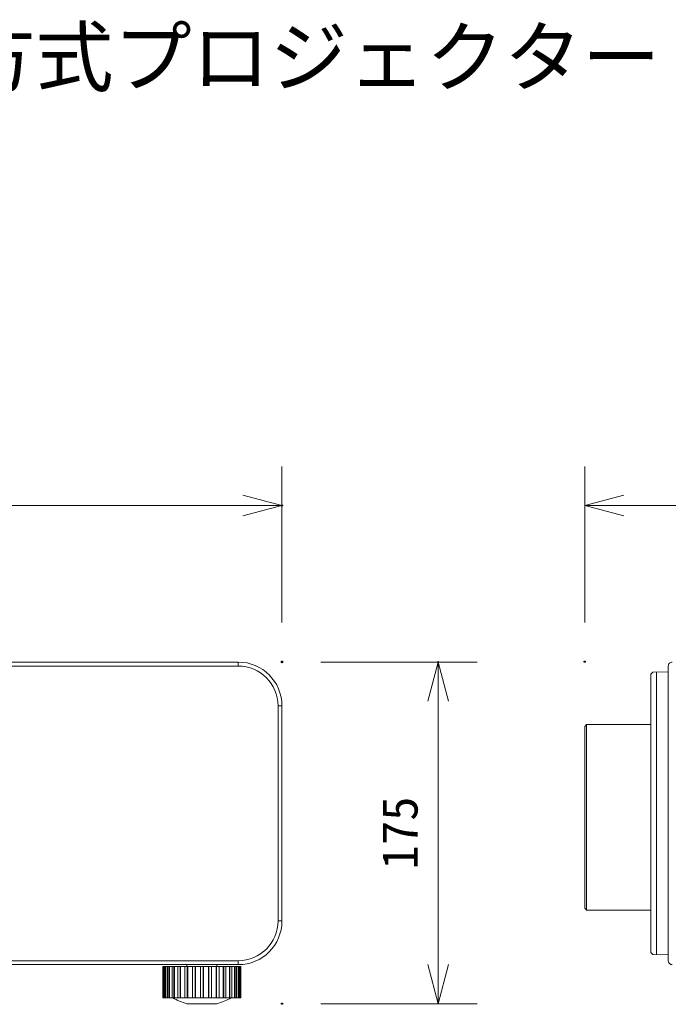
# Model space of a CAD drawing. Units: millimetres, scale not verified. Extents: x -62 to 63, y -56 to 57.
# Drawn here: x -20.3 to 13, y 6.3 to 56.8 of the extents above; entities that cross this region are included whole.
import ezdxf
from ezdxf.enums import TextEntityAlignment as Align

# ---------------------------------------------------------------- set-up
doc = ezdxf.new("R2010")
doc.units = ezdxf.units.MM
doc.header["$LTSCALE"] = 0.125
doc.header["$PDMODE"] = 32
doc.header["$PDSIZE"] = 0.0625
for name, color, linetype, lineweight in [('0-0_0', 7, 'Continuous', 18), ('0-4_GAIKEI', 1, 'Continuous', 18), ('0-5_SUNPO', 7, 'Continuous', 18)]:
    doc.layers.add(name, color=color, linetype=linetype, lineweight=lineweight)
doc.layers.add('0-1_DEFPOINTS', color=7, linetype='Continuous')
doc.layers.add('0-3_MOJI1', color=7, linetype='Continuous')
doc.styles.add('ＭＳ ゴシック', font='')
doc.styles.get('ＭＳ ゴシック').set_extended_font_data('MS Gothic')

# ---------------------------------------------------------------- blocks, each defined once
blk = doc.blocks.new('_OPEN30')
at = {"layer": '0-0_0'}
blk.add_line((0, 0), (-1, 0), dxfattribs=at)
blk.add_lwpolyline([(-1, 0.26795), (0, 0), (-1, -0.26795)], dxfattribs=at)
blk = doc.blocks.new('D6')
at = {"layer": '0-1_DEFPOINTS'}
for p in [(53.9645, 28.6328), (7.3645, 20.6328), (53.9645, 20.6328)]:
    blk.add_point(p, dxfattribs=at)
at = {"layer": '0-5_SUNPO'}
for p, q in [((7.3645, 22.6328), (7.3645, 30.6328)), ((53.9645, 22.6328), (53.9645, 30.6328)), ((9.3645, 28.6328), (51.9645, 28.6328))]:
    blk.add_line(p, q, dxfattribs=at)
at = {"layer": '0-5_SUNPO', "xscale": 2, "yscale": 2, "rotation": 180}
blk.add_blockref('_OPEN30', (7.3645, 28.6328), dxfattribs=at)
at = {"layer": '0-5_SUNPO', "xscale": 2, "yscale": 2}
blk.add_blockref('_OPEN30', (53.9645, 28.6328), dxfattribs=at)
at = {"layer": '0-5_SUNPO', "style": 'ＭＳ ゴシック'}
blk.add_text('466', height=1.833, dxfattribs=at).set_placement((28.7895, 29.1328), align=Align.BOTTOM_LEFT)
blk = doc.blocks.new('D5')
at = {"layer": '0-1_DEFPOINTS'}
for p in [(-8.1416, 20.609), (-0.1416, 20.609), (-8.1416, 3.109)]:
    blk.add_point(p, dxfattribs=at)
at = {"layer": '0-5_SUNPO'}
for p, q in [((-6.1416, 20.609), (1.8584, 20.609)), ((-0.1416, 5.109), (-0.1416, 18.609)), ((-6.1416, 3.109), (1.8584, 3.109))]:
    blk.add_line(p, q, dxfattribs=at)
at = {"layer": '0-5_SUNPO', "xscale": 2, "yscale": 2}
for p, rotation in [((-0.1416, 20.609), 90), ((-0.1416, 3.109), 270)]:
    blk.add_blockref('_OPEN30', p, dxfattribs=dict(at, rotation=rotation))
at = {"layer": '0-5_SUNPO', "style": 'ＭＳ ゴシック'}
blk.add_text('175', height=1.833, rotation=90, dxfattribs=at).set_placement((-0.6416, 9.984), align=Align.BOTTOM_LEFT)
blk = doc.blocks.new('D4')
at = {"layer": '0-1_DEFPOINTS'}
for p in [(-8.1416, 28.6328), (-57.9416, 20.6328), (-8.1416, 20.6328)]:
    blk.add_point(p, dxfattribs=at)
at = {"layer": '0-5_SUNPO'}
for p, q in [((-57.9416, 22.6328), (-57.9416, 30.6328)), ((-8.1416, 22.6328), (-8.1416, 30.6328)), ((-55.9416, 28.6328), (-10.1416, 28.6328))]:
    blk.add_line(p, q, dxfattribs=at)
at = {"layer": '0-5_SUNPO', "xscale": 2, "yscale": 2, "rotation": 180}
blk.add_blockref('_OPEN30', (-57.9416, 28.6328), dxfattribs=at)
at = {"layer": '0-5_SUNPO', "xscale": 2, "yscale": 2}
blk.add_blockref('_OPEN30', (-8.1416, 28.6328), dxfattribs=at)
at = {"layer": '0-5_SUNPO', "style": 'ＭＳ ゴシック'}
blk.add_text('498', height=1.833, dxfattribs=at).set_placement((-34.9166, 29.1328), align=Align.BOTTOM_LEFT)

msp = doc.modelspace()

# ---------------------------------------------------------------- linework, layer by layer
at = {"layer": '0-4_GAIKEI', "color": 7}
for p, q in [((-42.4705, 23.874), (-9.0703, 23.874)), ((12.1593, 23.3578), (12.0598, 23.2566)), ((12.1593, 23.3578), (12.9598, 23.3723)), ((12.9598, 21.634), (12.9598, 23.674)), ((-6.8303, 21.634), (-6.8303, 10.614)), ((12.9598, 10.614), (12.9598, 21.634)), ((8.7758, 20.674), (8.6758, 20.574)), ((12.0598, 20.674), (8.7758, 20.674)), ((8.6758, 11.274), (8.7758, 11.174)), ((8.7758, 11.174), (12.0598, 11.174)), ((12.9598, 8.574), (12.9598, 10.614)), ((-6.877, 10.174), (-6.8739, 10.174)), ((12.0598, 8.9915), (12.1593, 8.8902)), ((12.1593, 8.8902), (12.9598, 8.8758)), ((-9.0703, 8.374), (-54.3903, 8.374)), ((-12.9254, 8.274), (-12.9254, 6.674)), ((-12.8528, 8.274), (-12.8827, 8.274)), ((-12.8097, 8.274), (-12.8528, 8.274)), ((-12.7806, 8.274), (-12.8097, 8.274)), ((-12.6962, 8.274), (-12.7806, 8.274)), ((-12.6264, 8.274), (-12.6962, 8.274)), ((-12.5976, 8.274), (-12.6264, 8.274)), ((-12.4623, 8.274), (-12.5976, 8.274)), ((-12.3691, 8.274), (-12.4623, 8.274)), ((-12.3418, 8.274), (-12.369, 8.274)), ((-12.1616, 8.274), (-12.3418, 8.274)), ((-11.807, 8.274), (-12.0243, 8.274)), ((-11.6796, 8.274), (-11.807, 8.274)), ((-11.6984, 8.374), (-11.6984, 8.274)), ((-11.6589, 8.274), (-11.6796, 8.274)), ((-10.442, 8.274), (-10.4465, 8.274)), ((-10.0536, 8.274), (-10.181, 8.274)), ((-10.1622, 8.274), (-10.1622, 8.374)), ((-9.8363, 8.274), (-10.0536, 8.274)), ((-9.5188, 8.274), (-9.699, 8.274)), ((-9.4915, 8.274), (-9.5188, 8.274)), ((-9.3983, 8.274), (-9.4916, 8.274)), ((-9.1644, 8.274), (-9.2342, 8.274)), ((-9.08, 8.274), (-9.1644, 8.274)), ((-9.0509, 8.274), (-9.08, 8.274)), ((-9.0078, 8.274), (-9.0509, 8.274)), ((-8.9779, 8.274), (-9.0078, 8.274)), ((-8.9498, 8.274), (-8.9779, 8.274)), ((-8.9352, 8.274), (-8.9497, 8.274)), ((-8.9352, 8.274), (-8.9352, 6.674)), ((-12.8827, 6.674), (-12.8528, 6.674)), ((-12.8528, 6.674), (-12.8097, 6.674)), ((-12.6264, 6.674), (-12.5976, 6.674)), ((-12.5976, 6.674), (-12.4623, 6.674)), ((-12.369, 6.674), (-12.3418, 6.674)), ((-12.3418, 6.674), (-12.1616, 6.674)), ((-12.0243, 6.674), (-11.807, 6.674)), ((-11.807, 6.674), (-11.6796, 6.674)), ((-11.6796, 6.674), (-11.6589, 6.674)), ((-10.4465, 6.674), (-10.442, 6.674)), ((-10.181, 6.674), (-10.0536, 6.674)), ((-10.0536, 6.674), (-9.8363, 6.674)), ((-9.699, 6.674), (-9.6991, 6.674)), ((-9.699, 6.674), (-9.5188, 6.674)), ((-9.5188, 6.674), (-9.4915, 6.674)), ((-9.4916, 6.674), (-9.3983, 6.674)), ((-9.3983, 6.674), (-9.2629, 6.674)), ((-9.2629, 6.674), (-9.2341, 6.674)), ((-9.2342, 6.674), (-9.1644, 6.674)), ((-9.1644, 6.674), (-9.08, 6.674)), ((-9.08, 6.674), (-9.0509, 6.674)), ((-9.0509, 6.674), (-9.0078, 6.674)), ((-9.0078, 6.674), (-8.9779, 6.674)), ((-8.9779, 6.674), (-8.9498, 6.674)), ((-8.9497, 6.674), (-8.9352, 6.674)), ((-10.1622, 6.374), (-11.6984, 6.374))]:
    msp.add_line(p, q, dxfattribs=at)
at = {"layer": '0-4_GAIKEI'}
for p, q in [((-9.0703, 23.674), (-9.0703, 23.874)), ((-9.0703, 23.674), (-42.481, 23.674)), ((12.3598, 8.8866), (12.3598, 23.3615)), ((8.7758, 13.549), (8.7758, 20.674)), ((8.7758, 11.174), (8.7758, 13.549)), ((-7.0303, 10.614), (-6.8303, 10.614)), ((-54.3903, 8.574), (-9.0703, 8.574)), ((-12.9108, 8.274), (-12.9108, 6.674)), ((-12.8827, 8.274), (-12.8827, 6.674)), ((-12.8528, 8.274), (-12.8528, 6.674)), ((-12.8097, 8.274), (-12.8097, 6.674)), ((-12.7806, 8.274), (-12.7806, 6.674)), ((-12.6962, 8.274), (-12.6962, 6.674)), ((-12.6264, 8.274), (-12.6264, 6.674)), ((-12.5976, 8.274), (-12.5976, 6.674)), ((-12.4623, 8.274), (-12.4623, 6.674)), ((-12.369, 8.274), (-12.369, 6.674)), ((-12.3418, 8.274), (-12.3418, 6.674)), ((-12.1616, 8.274), (-12.1616, 6.674)), ((-12.0488, 8.274), (-12.0488, 6.674)), ((-12.0243, 8.274), (-12.0243, 6.674)), ((-11.807, 8.274), (-11.807, 6.674)), ((-11.6796, 8.274), (-11.6796, 6.674)), ((-11.659, 8.274), (-11.659, 6.674)), ((-11.4186, 8.274), (-11.4186, 6.674)), ((-11.414, 8.274), (-11.414, 6.674)), ((-11.2777, 8.274), (-11.2777, 6.674)), ((-11.2618, 8.274), (-11.2618, 6.674)), ((-11.0105, 8.274), (-11.0105, 6.674)), ((-11, 8.274), (-11, 6.674)), ((-10.8606, 8.274), (-10.8606, 6.674)), ((-10.8501, 8.274), (-10.8501, 6.674)), ((-10.5988, 8.274), (-10.5988, 6.674)), ((-10.5829, 8.274), (-10.5829, 6.674)), ((-10.4465, 8.274), (-10.4465, 6.674)), ((-10.442, 8.274), (-10.442, 6.674)), ((-10.2016, 8.274), (-10.2016, 6.674)), ((-10.181, 8.274), (-10.181, 6.674)), ((-10.0536, 8.274), (-10.0536, 6.674)), ((-9.8363, 8.274), (-9.8363, 6.674)), ((-9.8118, 8.274), (-9.8118, 6.674)), ((-9.699, 8.274), (-9.699, 6.674)), ((-9.5188, 8.274), (-9.5188, 6.674)), ((-9.4916, 8.274), (-9.4916, 6.674)), ((-9.3983, 8.274), (-9.3983, 6.674)), ((-9.2629, 8.274), (-9.2629, 6.674)), ((-9.2342, 8.274), (-9.2342, 6.674)), ((-9.1644, 8.274), (-9.1644, 6.674)), ((-9.08, 8.274), (-9.08, 6.674)), ((-9.0703, 8.574), (-9.0703, 8.374)), ((-9.0509, 8.274), (-9.0509, 6.674)), ((-9.0078, 8.274), (-9.0078, 6.674)), ((-8.9779, 8.274), (-8.9779, 6.674)), ((-8.9497, 8.274), (-8.9497, 6.674))]:
    msp.add_line(p, q, dxfattribs=at)
at = {"layer": '0-4_GAIKEI', "color": 7}
for points in [[(12.0598, 23.2566), (12.0598, 15.5024), (12.0598, 8.9915)], [(8.6758, 11.274), (8.6758, 13.599), (8.6758, 20.574)], [(-12.8827, 8.274), (-12.9108, 8.274), (-12.9254, 8.274)], [(-12.0243, 8.274), (-12.0488, 8.274), (-12.1616, 8.274)], [(-11.2618, 8.274), (-11.2777, 8.274), (-11.414, 8.274), (-11.4186, 8.274), (-11.659, 8.274)], [(-10.4465, 8.274), (-10.5829, 8.274), (-10.5988, 8.274), (-10.8501, 8.274), (-10.8606, 8.274), (-11, 8.274), (-11.0105, 8.274), (-11.2618, 8.274)], [(-10.181, 8.274), (-10.2016, 8.274), (-10.442, 8.274)], [(-9.6991, 8.274), (-9.8118, 8.274), (-9.8363, 8.274)], [(-9.2341, 8.274), (-9.2629, 8.274), (-9.3983, 8.274)], [(-12.9254, 6.674), (-12.9108, 6.674), (-12.8827, 6.674)], [(-12.8097, 6.674), (-12.7806, 6.674), (-12.6962, 6.674)], [(-12.6961, 6.674), (-12.6962, 6.674), (-12.6264, 6.674)], [(-12.4623, 6.674), (-12.4623, 6.674), (-12.3691, 6.674)], [(-12.1615, 6.674), (-12.1616, 6.674), (-12.0488, 6.674), (-12.0243, 6.674)], [(-11.659, 6.674), (-11.4186, 6.674), (-11.414, 6.674), (-11.2777, 6.674), (-11.2618, 6.674)], [(-11.2618, 6.674), (-11.0105, 6.674), (-11, 6.674), (-10.8606, 6.674), (-10.8501, 6.674), (-10.5988, 6.674), (-10.5829, 6.674), (-10.4465, 6.674)], [(-10.442, 6.674), (-10.2016, 6.674), (-10.181, 6.674)], [(-9.8363, 6.674), (-9.8118, 6.674), (-9.6991, 6.674)]]:
    msp.add_lwpolyline(points, dxfattribs=at)
at = {"layer": '0-4_GAIKEI'}
msp.add_lwpolyline([(-7.0303, 10.614), (-7.0303, 21.634), (-6.8303, 21.634)], dxfattribs=at)
at = {"layer": '0-4_GAIKEI', "color": 7}
for centre, radius, start, end in [((-9.0703, 21.634), 2.24, 0, 89.99998), ((13.1598, 23.674), 0.2, 89.99996, 180), ((-9.0703, 10.614), 2.24, 270, 359.99998), ((13.1598, 8.574), 0.2, 180, 269.99998), ((-10.9303, 9.274), 3, 240.0735, 255.16483), ((-10.9303, 9.274), 3, 284.83512, 299.92645)]:
    msp.add_arc(centre, radius, start, end, dxfattribs=at)
at = {"layer": '0-4_GAIKEI'}
for centre, start, end in [((-9.0703, 21.634), 0, 89.99998), ((-9.0703, 10.614), 270, 359.99998)]:
    msp.add_arc(centre, 2.04, start, end, dxfattribs=at)

# ---------------------------------------------------------------- block references
at = {"layer": '0-5_SUNPO'}
for name in ['D4', 'D6', 'D5']:
    msp.add_blockref(name, (1.3113, 3.265), dxfattribs=at)

# ---------------------------------------------------------------- texts
at = {"layer": '0-3_MOJI1', "style": 'ＭＳ ゴシック'}
msp.add_text('ＤＬＰ方式プロジェクター', height=2.933, dxfattribs=at).set_placement((-35.4614, 52.5336), align=Align.BOTTOM_LEFT)

doc.saveas('drawing.dxf')
